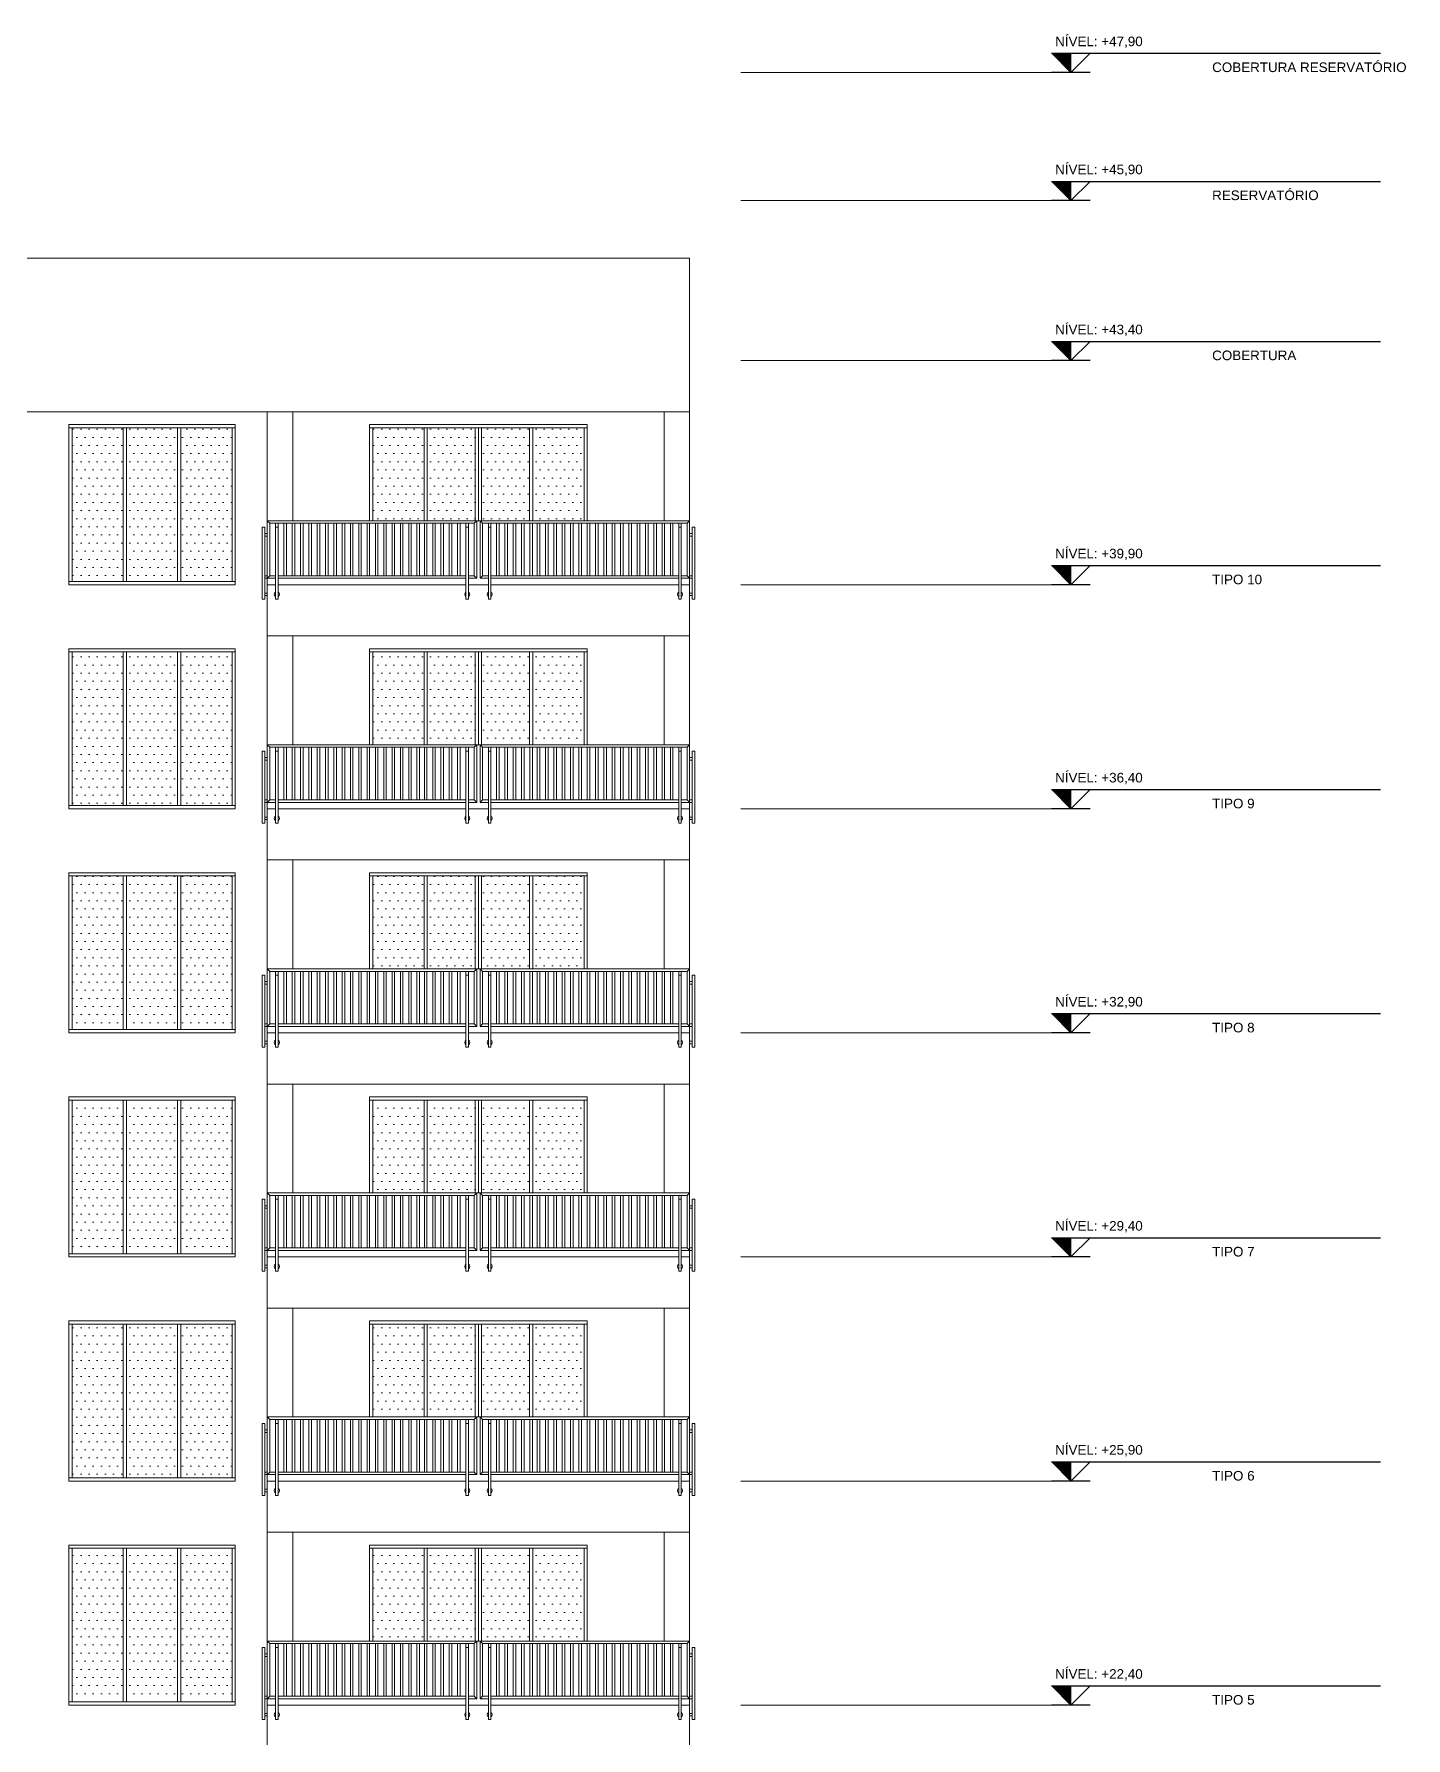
# Model space of a CAD drawing. Header units: millimetres. Extents: x -213 to 151, y -74 to 135.
# Drawn here: x 63.37 to 84.81, y 77.39 to 104 of the extents above; entities that cross this region are included whole.
import ezdxf
from ezdxf.enums import TextEntityAlignment as Align

# ---------------------------------------------------------------- set-up
doc = ezdxf.new("R2010")
doc.units = ezdxf.units.MM
doc.header["$LTSCALE"] = 15
doc.layers.add('Text', color=3, linetype='Continuous')
doc.styles.add('DM-TXT-100', font='arial.ttf', dxfattribs={"height": 0.2})
doc.styles.add('PADRAO', font='arial.ttf', dxfattribs={"height": 0.1})
pattern_1 = [(0, (-363.56629, 104.23988), (0.0635, 0.127), [0, -0.127])]
pattern_2 = [(0, (-363.56629, 96.93988), (0.0635, 0.127), [0, -0.127])]

# ---------------------------------------------------------------- blocks, each defined once
blk = doc.blocks.new('handrail')
at = {"linetype": 'Continuous', "lineweight": 13}
for points in [[(280895, -69140), (284170, -69140)], [(280895, -69140), (280895, -70140)], [(280895, -69140), (280935, -69180)], [(280935, -69180), (284130, -69180)], [(280935, -69180), (280935, -70000)], [(281025, -69180), (281025, -70140)], [(281065, -69180), (281065, -70140)], [(281155, -69180), (281155, -70000)], [(281195, -69180), (281195, -70000)], [(281285, -69180), (281285, -70000)], [(281325, -69180), (281325, -70000)], [(281415, -69180), (281415, -70000)], [(281455, -69180), (281455, -70000)], [(281545, -69180), (281545, -70000)], [(281585, -69180), (281585, -70000)], [(281675, -69180), (281675, -70000)], [(281715, -69180), (281715, -70000)], [(281805, -69180), (281805, -70000)], [(281845, -69180), (281845, -70000)], [(281935, -69180), (281935, -70000)], [(281975, -69180), (281975, -70000)], [(282065, -69180), (282065, -70000)], [(282105, -69180), (282105, -70000)], [(282195, -69180), (282195, -70000)], [(282235, -69180), (282235, -70000)], [(282325, -69180), (282325, -70000)], [(282365, -69180), (282365, -70000)], [(282455, -69180), (282455, -70000)], [(282495, -69180), (282495, -70000)], [(282585, -69180), (282585, -70000)], [(282625, -69180), (282625, -70000)], [(282715, -69180), (282715, -70000)], [(282755, -69180), (282755, -70000)], [(282845, -69180), (282845, -70000)], [(282885, -69180), (282885, -70000)], [(282975, -69180), (282975, -70000)], [(283015, -69180), (283015, -70000)], [(283105, -69180), (283105, -70000)], [(283145, -69180), (283145, -70000)], [(283235, -69180), (283235, -70000)], [(283275, -69180), (283275, -70000)], [(283350, -69180), (283350, -70000)], [(283390, -69180), (283390, -70000)], [(283480, -69180), (283480, -70000)], [(283520, -69180), (283520, -70000)], [(283610, -69180), (283610, -70000)], [(283650, -69180), (283650, -70000)], [(283740, -69180), (283740, -70000)], [(283780, -69180), (283780, -70000)], [(283870, -69180), (283870, -70000)], [(283910, -69180), (283910, -70000)], [(284000, -69180), (284000, -70140)], [(284040, -70040), (284170, -70040), (284170, -69140)], [(284040, -69180), (284040, -70140)], [(284130, -69180), (284170, -69140)], [(284130, -69180), (284130, -70000)], [(287495, -69140), (284220, -69140)], [(284260, -69180), (284220, -69140)], [(284350, -70040), (284220, -70040), (284220, -69140)], [(287455, -69180), (284260, -69180)], [(284260, -69180), (284260, -70000)], [(284350, -69180), (284350, -70140)], [(284390, -69180), (284390, -70140)], [(284480, -69180), (284480, -70000)], [(284520, -69180), (284520, -70000)], [(284610, -69180), (284610, -70000)], [(284650, -69180), (284650, -70000)], [(284740, -69180), (284740, -70000)], [(284780, -69180), (284780, -70000)], [(284870, -69180), (284870, -70000)], [(284910, -69180), (284910, -70000)], [(285000, -69180), (285000, -70000)], [(285040, -69180), (285040, -70000)], [(285115, -69180), (285115, -70000)], [(285155, -69180), (285155, -70000)], [(285245, -69180), (285245, -70000)], [(285285, -69180), (285285, -70000)], [(285375, -69180), (285375, -70000)], [(285415, -69180), (285415, -70000)], [(285505, -69180), (285505, -70000)], [(285545, -69180), (285545, -70000)], [(285635, -69180), (285635, -70000)], [(285675, -69180), (285675, -70000)], [(285765, -69180), (285765, -70000)], [(285805, -69180), (285805, -70000)], [(285895, -69180), (285895, -70000)], [(285935, -69180), (285935, -70000)], [(286025, -69180), (286025, -70000)], [(286065, -69180), (286065, -70000)], [(286155, -69180), (286155, -70000)], [(286195, -69180), (286195, -70000)], [(286285, -69180), (286285, -70000)], [(286325, -69180), (286325, -70000)], [(286415, -69180), (286415, -70000)], [(286455, -69180), (286455, -70000)], [(286545, -69180), (286545, -70000)], [(286585, -69180), (286585, -70000)], [(286675, -69180), (286675, -70000)], [(286715, -69180), (286715, -70000)], [(286805, -69180), (286805, -70000)], [(286845, -69180), (286845, -70000)], [(286935, -69180), (286935, -70000)], [(286975, -69180), (286975, -70000)], [(287065, -69180), (287065, -70000)], [(287105, -69180), (287105, -70000)], [(287195, -69180), (287195, -70000)], [(287235, -69180), (287235, -70000)], [(287325, -69180), (287325, -70140)], [(287365, -69180), (287365, -70140)], [(287495, -69140), (287455, -69180)], [(287455, -69180), (287455, -70000)], [(287495, -69140), (287495, -70140)], [(280815, -69240), (280855, -69240)], [(280855, -69340), (280895, -69340)], [(280855, -69380), (280895, -69380)], [(281025, -70365), (281025, -69240)], [(281025, -69240), (281065, -69240)], [(281065, -70365), (281065, -69240)], [(284000, -70365), (284000, -69240)], [(284040, -69240), (284000, -69240)], [(284040, -70365), (284040, -69240)], [(284350, -70365), (284350, -69240)], [(284350, -69240), (284390, -69240)], [(284390, -70365), (284390, -69240)], [(287325, -70365), (287325, -69240)], [(287365, -69240), (287325, -69240)], [(287365, -70365), (287365, -69240)], [(287535, -69340), (287495, -69340)], [(287535, -69380), (287495, -69380)], [(287575, -69240), (287535, -69240)], [(280895, -70000), (280855, -70000)], [(280895, -70040), (280855, -70040)], [(280895, -70040), (280935, -70000)], [(280895, -70040), (281025, -70040)], [(281025, -70140), (280895, -70140)], [(280935, -70000), (281025, -70000)], [(281065, -70000), (284000, -70000)], [(281065, -70040), (284000, -70040)], [(284000, -70140), (281065, -70140)], [(284040, -70000), (284130, -70000)], [(284350, -70140), (284040, -70140)], [(284170, -70040), (284130, -70000)], [(284220, -70040), (284260, -70000)], [(284350, -70000), (284260, -70000)], [(287325, -70000), (284390, -70000)], [(287325, -70040), (284390, -70040)], [(284390, -70140), (287325, -70140)], [(287455, -70000), (287365, -70000)], [(287495, -70040), (287365, -70040)], [(287365, -70140), (287495, -70140)], [(287495, -70040), (287455, -70000)], [(287495, -70000), (287535, -70000)], [(287495, -70040), (287535, -70040)], [(280815, -70365), (280855, -70365)], [(280895, -70270), (280855, -70270)], [(280895, -70310), (280855, -70310)], [(281025, -70365), (281065, -70365)], [(284040, -70365), (284000, -70365)], [(284350, -70365), (284390, -70365)], [(287365, -70365), (287325, -70365)], [(287495, -70270), (287535, -70270)], [(287495, -70310), (287535, -70310)], [(287575, -70365), (287535, -70365)]]:
    blk.add_lwpolyline(points, dxfattribs=at)
for points in [[(280815, -69240), (280855, -69240), (280855, -70365), (280815, -70365)], [(287575, -69240), (287535, -69240), (287535, -70365), (287575, -70365)]]:
    blk.add_lwpolyline(points, close=True, dxfattribs=at)
for centre, start, end in [((281045, -70290), 120, 240), ((281045, -70290), 300, 60), ((284020, -70290), 120, 240), ((284020, -70290), 300, 60), ((284370, -70290), 120, 240), ((284370, -70290), 300, 60), ((287345, -70290), 120, 240), ((287345, -70290), 300, 60)]:
    blk.add_arc(centre, 40, start, end, dxfattribs=at)
blk = doc.blocks.new('SIMBOLO NIVEL CORTE')
blk.add_hatch(color=1).paths.add_polyline_path([(0.3, 0.3), (0, 0.3), (0, 0)])
at = {"color": 1}
for p, q in [((0.301, 0.3), (-4.838, 0.3)), ((0, 0), (0, 0.3)), ((-0.301, 0), (0.301, 0))]:
    blk.add_line(p, q, dxfattribs=at)
blk.add_lwpolyline([(-0.3, 0.3), (0, 0), (0.3, 0.3)], dxfattribs=at)
at = {"layer": 'Text'}
for tag, p, height, style in [('PAVIMENTOXX', (-4.838, 0.412), 0.22, 'PADRAO'), ('PAVIMENTOXXXXX', (-4.838, 0.008), 0.18, 'DM-TXT-100')]:
    blk.add_attdef(tag, p, '', height=height, dxfattribs=dict(at, style=style))
at = {"layer": 'Text', "style": 'DM-TXT-100'}
blk.add_attdef('NIVELXXXXX', text='', height=0.18, dxfattribs=at).set_placement((0.246, 0.412), align=Align.RIGHT)

msp = doc.modelspace()

# ---------------------------------------------------------------- hatches: boundary and pattern name
at = {"linetype": 'Continuous', "lineweight": 13}
h = msp.add_hatch(dxfattribs=at)
h.set_pattern_fill('DOTS', color=153, scale=0.08)
h.set_pattern_definition(pattern_2)
h.paths.add_polyline_path([(65.666, 97.851), (66.466, 97.851), (66.466, 95.451), (65.666, 95.451)])
h.paths.add_polyline_path([(64.816, 97.851), (65.616, 97.851), (65.616, 95.451), (64.816, 95.451)])
h.paths.add_polyline_path([(63.966, 97.851), (64.766, 97.851), (64.766, 95.451), (63.966, 95.451)])
h = msp.add_hatch(dxfattribs=at)
h.set_pattern_fill('DOTS', color=153, scale=0.08)
h.set_pattern_definition(pattern_2)
h.paths.add_polyline_path([(71.166, 97.851), (71.966, 97.851), (71.966, 96.401), (71.166, 96.401)])
h.paths.add_polyline_path([(70.366, 97.851), (71.116, 97.851), (71.116, 96.401), (70.366, 96.401)])
h.paths.add_polyline_path([(69.516, 97.851), (70.266, 97.851), (70.266, 96.401), (69.516, 96.401)])
h.paths.add_polyline_path([(68.666, 97.851), (69.466, 97.851), (69.466, 96.401), (68.666, 96.401)])
h = msp.add_hatch(dxfattribs=at)
h.set_pattern_fill('DOTS', color=153, scale=0.08)
h.set_pattern_definition(pattern_2)
h.paths.add_polyline_path([(65.666, 94.351), (66.466, 94.351), (66.466, 91.951), (65.666, 91.951)])
h.paths.add_polyline_path([(64.816, 94.351), (65.616, 94.351), (65.616, 91.951), (64.816, 91.951)])
h.paths.add_polyline_path([(63.966, 94.351), (64.766, 94.351), (64.766, 91.951), (63.966, 91.951)])
h = msp.add_hatch(dxfattribs=at)
h.set_pattern_fill('DOTS', color=153, scale=0.08)
h.set_pattern_definition(pattern_2)
h.paths.add_polyline_path([(71.166, 94.351), (71.966, 94.351), (71.966, 92.901), (71.166, 92.901)])
h.paths.add_polyline_path([(70.366, 94.351), (71.116, 94.351), (71.116, 92.901), (70.366, 92.901)])
h.paths.add_polyline_path([(69.516, 94.351), (70.266, 94.351), (70.266, 92.901), (69.516, 92.901)])
h.paths.add_polyline_path([(68.666, 94.351), (69.466, 94.351), (69.466, 92.901), (68.666, 92.901)])
h = msp.add_hatch(dxfattribs=at)
h.set_pattern_fill('DOTS', color=153, scale=0.08)
h.set_pattern_definition(pattern_2)
h.paths.add_polyline_path([(65.666, 90.851), (66.466, 90.851), (66.466, 88.451), (65.666, 88.451)])
h.paths.add_polyline_path([(64.816, 90.851), (65.616, 90.851), (65.616, 88.451), (64.816, 88.451)])
h.paths.add_polyline_path([(63.966, 90.851), (64.766, 90.851), (64.766, 88.451), (63.966, 88.451)])
h = msp.add_hatch(dxfattribs=at)
h.set_pattern_fill('DOTS', color=153, scale=0.08)
h.set_pattern_definition(pattern_2)
h.paths.add_polyline_path([(71.166, 90.851), (71.966, 90.851), (71.966, 89.401), (71.166, 89.401)])
h.paths.add_polyline_path([(70.366, 90.851), (71.116, 90.851), (71.116, 89.401), (70.366, 89.401)])
h.paths.add_polyline_path([(69.516, 90.851), (70.266, 90.851), (70.266, 89.401), (69.516, 89.401)])
h.paths.add_polyline_path([(68.666, 90.851), (69.466, 90.851), (69.466, 89.401), (68.666, 89.401)])
h = msp.add_hatch(dxfattribs=at)
h.set_pattern_fill('DOTS', color=153, scale=0.08)
h.set_pattern_definition(pattern_1)
h.paths.add_polyline_path([(65.666, 87.351), (66.466, 87.351), (66.466, 84.951), (65.666, 84.951)])
h.paths.add_polyline_path([(64.816, 87.351), (65.616, 87.351), (65.616, 84.951), (64.816, 84.951)])
h.paths.add_polyline_path([(63.966, 87.351), (64.766, 87.351), (64.766, 84.951), (63.966, 84.951)])
h = msp.add_hatch(dxfattribs=at)
h.set_pattern_fill('DOTS', color=153, scale=0.08)
h.set_pattern_definition(pattern_1)
h.paths.add_polyline_path([(71.166, 87.351), (71.966, 87.351), (71.966, 85.901), (71.166, 85.901)])
h.paths.add_polyline_path([(70.366, 87.351), (71.116, 87.351), (71.116, 85.901), (70.366, 85.901)])
h.paths.add_polyline_path([(69.516, 87.351), (70.266, 87.351), (70.266, 85.901), (69.516, 85.901)])
h.paths.add_polyline_path([(68.666, 87.351), (69.466, 87.351), (69.466, 85.901), (68.666, 85.901)])
h = msp.add_hatch(dxfattribs=at)
h.set_pattern_fill('DOTS', color=153, scale=0.08)
h.set_pattern_definition(pattern_1)
h.paths.add_polyline_path([(65.666, 83.851), (66.466, 83.851), (66.466, 81.451), (65.666, 81.451)])
h.paths.add_polyline_path([(64.816, 83.851), (65.616, 83.851), (65.616, 81.451), (64.816, 81.451)])
h.paths.add_polyline_path([(63.966, 83.851), (64.766, 83.851), (64.766, 81.451), (63.966, 81.451)])
h = msp.add_hatch(dxfattribs=at)
h.set_pattern_fill('DOTS', color=153, scale=0.08)
h.set_pattern_definition(pattern_1)
h.paths.add_polyline_path([(71.166, 83.851), (71.966, 83.851), (71.966, 82.401), (71.166, 82.401)])
h.paths.add_polyline_path([(70.366, 83.851), (71.116, 83.851), (71.116, 82.401), (70.366, 82.401)])
h.paths.add_polyline_path([(69.516, 83.851), (70.266, 83.851), (70.266, 82.401), (69.516, 82.401)])
h.paths.add_polyline_path([(68.666, 83.851), (69.466, 83.851), (69.466, 82.401), (68.666, 82.401)])
h = msp.add_hatch(dxfattribs=at)
h.set_pattern_fill('DOTS', color=153, scale=0.08)
h.set_pattern_definition(pattern_1)
h.paths.add_polyline_path([(65.666, 80.351), (66.466, 80.351), (66.466, 77.951), (65.666, 77.951)])
h.paths.add_polyline_path([(64.816, 80.351), (65.616, 80.351), (65.616, 77.951), (64.816, 77.951)])
h.paths.add_polyline_path([(63.966, 80.351), (64.766, 80.351), (64.766, 77.951), (63.966, 77.951)])
h = msp.add_hatch(dxfattribs=at)
h.set_pattern_fill('DOTS', color=153, scale=0.08)
h.set_pattern_definition(pattern_1)
h.paths.add_polyline_path([(71.166, 80.351), (71.966, 80.351), (71.966, 78.901), (71.166, 78.901)])
h.paths.add_polyline_path([(70.366, 80.351), (71.116, 80.351), (71.116, 78.901), (70.366, 78.901)])
h.paths.add_polyline_path([(69.516, 80.351), (70.266, 80.351), (70.266, 78.901), (69.516, 78.901)])
h.paths.add_polyline_path([(68.666, 80.351), (69.466, 80.351), (69.466, 78.901), (68.666, 78.901)])

# ---------------------------------------------------------------- linework, layer by layer
for p, q in [((42.016, 100.501), (73.616, 100.501)), ((73.616, 100.501), (73.616, 98.901)), ((73.616, 95.401), (73.616, 98.701)), ((67.016, 64.901), (67.016, 98.101)), ((67.416, 96.401), (67.416, 98.101)), ((73.216, 96.401), (73.216, 98.101)), ((63.916, 97.851), (66.516, 97.851)), ((63.966, 95.451), (63.966, 97.851)), ((64.766, 95.451), (64.766, 97.851)), ((64.816, 95.451), (64.816, 97.851)), ((65.616, 95.451), (65.616, 97.851)), ((65.666, 95.451), (65.666, 97.851)), ((66.466, 97.851), (66.466, 95.451)), ((66.516, 95.401), (66.516, 97.901)), ((66.516, 95.451), (63.916, 95.451)), ((63.916, 95.401), (66.516, 95.401)), ((73.616, 91.901), (73.616, 95.401)), ((67.416, 92.901), (67.416, 94.601)), ((73.216, 92.901), (73.216, 94.601)), ((63.916, 94.351), (66.516, 94.351)), ((63.966, 91.951), (63.966, 94.351)), ((64.766, 91.951), (64.766, 94.351)), ((64.816, 91.951), (64.816, 94.351)), ((65.616, 91.951), (65.616, 94.351)), ((65.666, 91.951), (65.666, 94.351)), ((66.466, 94.351), (66.466, 91.951)), ((66.516, 91.901), (66.516, 94.401)), ((66.516, 91.951), (63.916, 91.951)), ((63.916, 91.901), (66.516, 91.901)), ((73.616, 88.401), (73.616, 91.901)), ((67.416, 89.401), (67.416, 91.101)), ((73.216, 89.401), (73.216, 91.101)), ((63.916, 90.851), (66.516, 90.851)), ((63.966, 88.451), (63.966, 90.851)), ((64.766, 88.451), (64.766, 90.851)), ((64.816, 88.451), (64.816, 90.851)), ((65.616, 88.451), (65.616, 90.851)), ((65.666, 88.451), (65.666, 90.851)), ((66.466, 90.851), (66.466, 88.451)), ((66.516, 88.401), (66.516, 90.901)), ((66.516, 88.451), (63.916, 88.451)), ((63.916, 88.401), (66.516, 88.401)), ((73.616, 84.901), (73.616, 88.401)), ((67.416, 85.901), (67.416, 87.601)), ((73.216, 85.901), (73.216, 87.601)), ((63.916, 87.351), (66.516, 87.351)), ((63.966, 84.951), (63.966, 87.351)), ((64.766, 84.951), (64.766, 87.351)), ((64.816, 84.951), (64.816, 87.351)), ((65.616, 84.951), (65.616, 87.351)), ((65.666, 84.951), (65.666, 87.351)), ((66.466, 87.351), (66.466, 84.951)), ((66.516, 84.901), (66.516, 87.401)), ((66.516, 84.951), (63.916, 84.951)), ((63.916, 84.901), (66.516, 84.901)), ((73.616, 81.401), (73.616, 84.901)), ((67.416, 82.401), (67.416, 84.101)), ((73.216, 82.401), (73.216, 84.101)), ((63.916, 83.851), (66.516, 83.851)), ((63.966, 81.451), (63.966, 83.851)), ((64.766, 81.451), (64.766, 83.851)), ((64.816, 81.451), (64.816, 83.851)), ((65.616, 81.451), (65.616, 83.851)), ((65.666, 81.451), (65.666, 83.851)), ((66.466, 83.851), (66.466, 81.451)), ((66.516, 81.401), (66.516, 83.901)), ((66.516, 81.451), (63.916, 81.451)), ((63.916, 81.401), (66.516, 81.401)), ((73.616, 77.901), (73.616, 81.401)), ((66.516, 77.901), (66.516, 80.401)), ((67.416, 78.901), (67.416, 80.601)), ((73.216, 78.901), (73.216, 80.601)), ((63.916, 80.351), (66.516, 80.351)), ((63.966, 77.951), (63.966, 80.351)), ((64.766, 77.951), (64.766, 80.351)), ((64.816, 77.951), (64.816, 80.351)), ((65.616, 77.951), (65.616, 80.351)), ((65.666, 77.951), (65.666, 80.351)), ((66.466, 80.351), (66.466, 77.951)), ((66.516, 77.951), (63.916, 77.951)), ((63.916, 77.901), (66.516, 77.901)), ((73.616, 74.401), (73.616, 77.901))]:
    msp.add_line(p, q, dxfattribs=at)
at = {"linetype": 'Continuous', "lineweight": 9}
for p, q in [((68.616, 97.901), (68.616, 96.401)), ((68.666, 97.851), (68.666, 96.401)), ((69.466, 97.851), (69.466, 96.401)), ((69.516, 97.851), (69.516, 96.401)), ((70.266, 97.851), (70.266, 96.401)), ((70.316, 97.851), (70.316, 96.401)), ((70.366, 97.851), (70.366, 96.401)), ((71.116, 97.851), (71.116, 96.401)), ((71.166, 97.851), (71.166, 96.401)), ((71.966, 97.851), (71.966, 96.401)), ((68.616, 94.401), (68.616, 92.901)), ((68.666, 94.351), (68.666, 92.901)), ((69.466, 94.351), (69.466, 92.901)), ((69.516, 94.351), (69.516, 92.901)), ((70.266, 94.351), (70.266, 92.901)), ((70.316, 94.351), (70.316, 92.901)), ((70.366, 94.351), (70.366, 92.901)), ((71.116, 94.351), (71.116, 92.901)), ((71.166, 94.351), (71.166, 92.901)), ((71.966, 94.351), (71.966, 92.901)), ((68.616, 90.901), (68.616, 89.401)), ((68.666, 90.851), (68.666, 89.401)), ((69.466, 90.851), (69.466, 89.401)), ((69.516, 90.851), (69.516, 89.401)), ((70.266, 90.851), (70.266, 89.401)), ((70.316, 90.851), (70.316, 89.401)), ((70.366, 90.851), (70.366, 89.401)), ((71.116, 90.851), (71.116, 89.401)), ((71.166, 90.851), (71.166, 89.401)), ((71.966, 90.851), (71.966, 89.401)), ((68.616, 87.401), (68.616, 85.901)), ((68.666, 87.351), (68.666, 85.901)), ((69.466, 87.351), (69.466, 85.901)), ((69.516, 87.351), (69.516, 85.901)), ((70.266, 87.351), (70.266, 85.901)), ((70.316, 87.351), (70.316, 85.901)), ((70.366, 87.351), (70.366, 85.901)), ((71.116, 87.351), (71.116, 85.901)), ((71.166, 87.351), (71.166, 85.901)), ((71.966, 87.351), (71.966, 85.901)), ((68.616, 83.901), (68.616, 82.401)), ((68.666, 83.851), (68.666, 82.401)), ((69.466, 83.851), (69.466, 82.401)), ((69.516, 83.851), (69.516, 82.401)), ((70.266, 83.851), (70.266, 82.401)), ((70.316, 83.851), (70.316, 82.401)), ((70.366, 83.851), (70.366, 82.401)), ((71.116, 83.851), (71.116, 82.401)), ((71.166, 83.851), (71.166, 82.401)), ((71.966, 83.851), (71.966, 82.401)), ((68.616, 80.401), (68.616, 78.901)), ((68.666, 80.351), (68.666, 78.901)), ((69.466, 80.351), (69.466, 78.901)), ((69.516, 80.351), (69.516, 78.901)), ((70.266, 80.351), (70.266, 78.901)), ((70.316, 80.351), (70.316, 78.901)), ((70.366, 80.351), (70.366, 78.901)), ((71.116, 80.351), (71.116, 78.901)), ((71.166, 80.351), (71.166, 78.901)), ((71.966, 80.351), (71.966, 78.901))]:
    msp.add_line(p, q, dxfattribs=at)
at = {"linetype": 'Continuous', "lineweight": 13}
for points in [[(79.273, 103.401), (74.416, 103.401)], [(79.273, 101.401), (74.416, 101.401)], [(42.016, 98.901), (42.016, 98.101), (73.616, 98.101), (73.616, 98.901)], [(79.273, 98.901), (74.416, 98.901)], [(67.016, 95.401), (67.016, 94.601), (73.616, 94.601), (73.616, 95.401)], [(79.273, 95.401), (74.416, 95.401)], [(67.016, 91.901), (67.016, 91.101), (73.616, 91.101), (73.616, 91.901)], [(79.273, 91.901), (74.416, 91.901)], [(67.016, 88.401), (67.016, 87.601), (73.616, 87.601), (73.616, 88.401)], [(79.273, 88.401), (74.416, 88.401)], [(79.273, 88.401), (74.416, 88.401)], [(67.016, 84.901), (67.016, 84.101), (73.616, 84.101), (73.616, 84.901)], [(79.273, 84.901), (74.416, 84.901)], [(67.016, 81.401), (67.016, 80.601), (73.616, 80.601), (73.616, 81.401)], [(67.016, 81.401), (67.016, 80.601), (73.616, 80.601), (73.616, 81.401)], [(79.273, 81.401), (74.416, 81.401)], [(67.016, 77.901), (67.016, 77.101), (73.616, 77.101), (73.616, 77.901)], [(79.273, 77.901), (74.416, 77.901)]]:
    msp.add_lwpolyline(points, dxfattribs=at)
for points in [[(66.516, 95.401), (63.916, 95.401), (63.916, 97.901), (66.516, 97.901)], [(66.516, 91.901), (63.916, 91.901), (63.916, 94.401), (66.516, 94.401)], [(66.516, 88.401), (63.916, 88.401), (63.916, 90.901), (66.516, 90.901)], [(66.516, 84.901), (63.916, 84.901), (63.916, 87.401), (66.516, 87.401)], [(66.516, 81.401), (63.916, 81.401), (63.916, 83.901), (66.516, 83.901)], [(66.516, 77.901), (63.916, 77.901), (63.916, 80.401), (66.516, 80.401)]]:
    msp.add_lwpolyline(points, close=True, dxfattribs=at)
at = {"linetype": 'Continuous', "lineweight": 9}
for points in [[(72.016, 96.401), (68.616, 96.401), (68.616, 97.901), (72.016, 97.901)], [(72.016, 92.901), (68.616, 92.901), (68.616, 94.401), (72.016, 94.401)], [(72.016, 89.401), (68.616, 89.401), (68.616, 90.901), (72.016, 90.901)], [(72.016, 85.901), (68.616, 85.901), (68.616, 87.401), (72.016, 87.401)], [(72.016, 82.401), (68.616, 82.401), (68.616, 83.901), (72.016, 83.901)], [(72.016, 78.901), (68.616, 78.901), (68.616, 80.401), (72.016, 80.401)]]:
    msp.add_lwpolyline(points, close=True, dxfattribs=at)
for points in [[(72.016, 97.851), (68.616, 97.851)], [(72.016, 94.351), (68.616, 94.351)], [(72.016, 90.851), (68.616, 90.851)], [(72.016, 87.351), (68.616, 87.351)], [(72.016, 83.851), (68.616, 83.851)], [(72.016, 80.351), (68.616, 80.351)]]:
    msp.add_lwpolyline(points, dxfattribs=at)

# ---------------------------------------------------------------- block references
at = {"linetype": 'Continuous', "lineweight": 13, "xscale": 0.001, "yscale": 0.001, "zscale": 0.001}
for p in [(-213.879, 165.541), (-213.879, 162.041), (-213.879, 158.541), (-213.879, 155.041), (-213.879, 151.541), (-213.879, 148.041)]:
    msp.add_blockref('handrail', p, dxfattribs=at)
at = {"layer": 'Text', "linetype": 'Continuous', "lineweight": 13}
ref = msp.add_blockref('SIMBOLO NIVEL CORTE', (79.574, 103.401), dxfattribs=dict(at, xscale=-1))
ref.add_attrib('NIVELXXXXX', 'NÍVEL: +47,90', dxfattribs={"layer": '0', "height": 0.15, "style": 'DM-TXT-100'}).set_placement((80.696, 103.812), align=Align.RIGHT)
ref.add_attrib('PAVIMENTOXXXXX', 'COBERTURA RESERVATÓRIO', (81.781, 103.408), dxfattribs={"layer": '0', "height": 0.15, "style": 'DM-TXT-100'})
ref = msp.add_blockref('SIMBOLO NIVEL CORTE', (79.574, 101.401), dxfattribs=dict(at, xscale=-1))
ref.add_attrib('NIVELXXXXX', 'NÍVEL: +45,90', dxfattribs={"layer": '0', "height": 0.15, "style": 'DM-TXT-100'}).set_placement((80.696, 101.812), align=Align.RIGHT)
ref.add_attrib('PAVIMENTOXXXXX', 'RESERVATÓRIO', (81.781, 101.408), dxfattribs={"layer": '0', "height": 0.15, "style": 'DM-TXT-100'})
ref = msp.add_blockref('SIMBOLO NIVEL CORTE', (79.574, 98.901), dxfattribs=dict(at, xscale=-1))
ref.add_attrib('NIVELXXXXX', 'NÍVEL: +43,40', dxfattribs={"layer": '0', "height": 0.15, "style": 'DM-TXT-100'}).set_placement((80.696, 99.312), align=Align.RIGHT)
ref.add_attrib('PAVIMENTOXXXXX', 'COBERTURA', (81.781, 98.908), dxfattribs={"layer": '0', "height": 0.15, "style": 'DM-TXT-100'})
ref = msp.add_blockref('SIMBOLO NIVEL CORTE', (79.574, 95.401), dxfattribs=dict(at, xscale=-1))
ref.add_attrib('NIVELXXXXX', 'NÍVEL: +39,90', dxfattribs={"layer": '0', "height": 0.15, "style": 'DM-TXT-100'}).set_placement((80.696, 95.812), align=Align.RIGHT)
ref.add_attrib('PAVIMENTOXXXXX', 'TIPO 10', (81.781, 95.408), dxfattribs={"layer": '0', "height": 0.15, "style": 'DM-TXT-100'})
ref = msp.add_blockref('SIMBOLO NIVEL CORTE', (79.574, 91.901), dxfattribs=dict(at, xscale=-1))
ref.add_attrib('NIVELXXXXX', 'NÍVEL: +36,40', dxfattribs={"layer": '0', "height": 0.15, "style": 'DM-TXT-100'}).set_placement((80.696, 92.312), align=Align.RIGHT)
ref.add_attrib('PAVIMENTOXXXXX', 'TIPO 9', (81.781, 91.908), dxfattribs={"layer": '0', "height": 0.15, "style": 'DM-TXT-100'})
ref = msp.add_blockref('SIMBOLO NIVEL CORTE', (79.574, 88.401), dxfattribs=dict(at, xscale=-1))
ref.add_attrib('NIVELXXXXX', 'NÍVEL: +32,90', dxfattribs={"layer": '0', "height": 0.15, "style": 'DM-TXT-100'}).set_placement((80.696, 88.812), align=Align.RIGHT)
ref.add_attrib('PAVIMENTOXXXXX', 'TIPO 8', (81.781, 88.408), dxfattribs={"layer": '0', "height": 0.15, "style": 'DM-TXT-100'})
ref = msp.add_blockref('SIMBOLO NIVEL CORTE', (79.574, 84.901), dxfattribs=dict(at, xscale=-1))
ref.add_attrib('NIVELXXXXX', 'NÍVEL: +29,40', dxfattribs={"layer": '0', "height": 0.15, "style": 'DM-TXT-100'}).set_placement((80.696, 85.312), align=Align.RIGHT)
ref.add_attrib('PAVIMENTOXXXXX', 'TIPO 7', (81.781, 84.908), dxfattribs={"layer": '0', "height": 0.15, "style": 'DM-TXT-100'})
ref = msp.add_blockref('SIMBOLO NIVEL CORTE', (79.574, 81.401), dxfattribs=dict(at, xscale=-1))
ref.add_attrib('NIVELXXXXX', 'NÍVEL: +25,90', dxfattribs={"layer": '0', "height": 0.15, "style": 'DM-TXT-100'}).set_placement((80.696, 81.812), align=Align.RIGHT)
ref.add_attrib('PAVIMENTOXXXXX', 'TIPO 6', (81.781, 81.408), dxfattribs={"layer": '0', "height": 0.15, "style": 'DM-TXT-100'})
ref = msp.add_blockref('SIMBOLO NIVEL CORTE', (79.574, 77.901), dxfattribs=dict(at, xscale=-1))
ref.add_attrib('NIVELXXXXX', 'NÍVEL: +22,40', dxfattribs={"layer": '0', "height": 0.15, "style": 'DM-TXT-100'}).set_placement((80.696, 78.312), align=Align.RIGHT)
ref.add_attrib('PAVIMENTOXXXXX', 'TIPO 5', (81.781, 77.908), dxfattribs={"layer": '0', "height": 0.15, "style": 'DM-TXT-100'})

doc.saveas('drawing.dxf')
